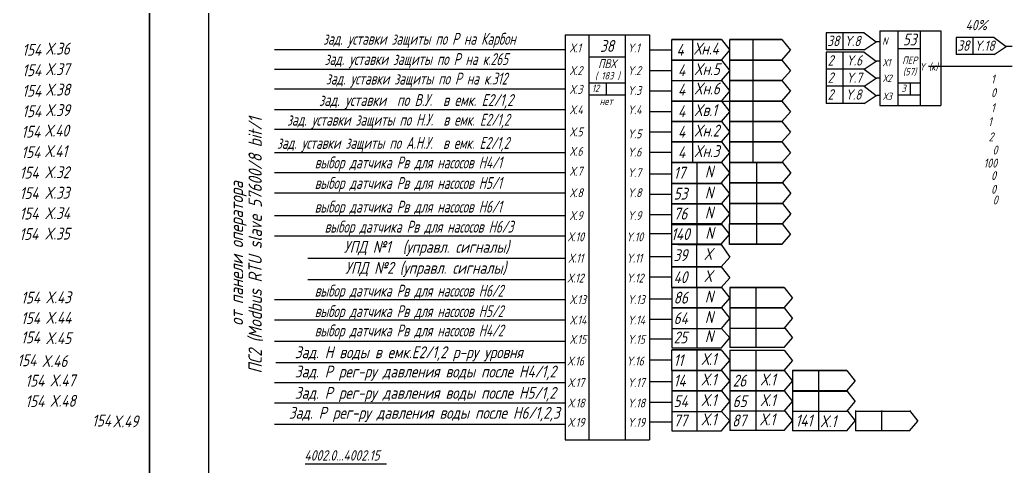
# Model space of a CAD drawing. Header units: millimetres. Extents: x -1319 to 705, y 574 to 3169.
# Drawn here: x -745.6 to -412.8, y 1267.5 to 1418 of the extents above; entities that cross this region are included whole.
import ezdxf

# ---------------------------------------------------------------- set-up
doc = ezdxf.new("R2010")
doc.units = ezdxf.units.MM
doc.layers.add('Текст', color=7, linetype='Continuous', lineweight=50)
doc.styles.add('GOST тип А', font='GOST_A.TTF', dxfattribs={"oblique": 15})

msp = doc.modelspace()

# ---------------------------------------------------------------- linework, layer by layer
at = {"color": 7}
for p, q in [((-701.8, 942.51), (-701.8, 1713.06)), ((-701.8, 1713.06), (-701.8, 936.16)), ((-681.8, 941.16), (-681.8, 1708.06)), ((-449.44, 1414.33), (-449.44, 1389.18)), ((-441.88, 1414.33), (-441.88, 1389.18)), ((-553.58, 1412.91), (-553.58, 1276.43)), ((-541.34, 1412.91), (-541.34, 1276.43)), ((-508.88, 1411.36), (-525.62, 1411.36)), ((-525.62, 1404.45), (-525.62, 1411.36)), ((-525.62, 1411.36), (-508.88, 1411.36)), ((-518.56, 1404.45), (-518.56, 1411.36)), ((-508.88, 1411.36), (-506.05, 1407.76)), ((-488.48, 1411.35), (-506.05, 1411.35)), ((-506.05, 1404.45), (-506.05, 1411.35)), ((-506.05, 1411.35), (-488.48, 1411.35)), ((-498.16, 1404.45), (-498.16, 1411.35)), ((-488.48, 1411.35), (-485.65, 1407.75)), ((-460.72, 1413.66), (-473.57, 1413.66)), ((-473.57, 1413.66), (-473.57, 1407.91)), ((-468, 1413.66), (-468, 1407.91)), ((-460.72, 1413.66), (-456.74, 1410.61)), ((-416.89, 1412.08), (-429.74, 1412.08)), ((-429.74, 1412.08), (-429.74, 1406.33)), ((-424.17, 1412.08), (-424.17, 1406.33)), ((-416.89, 1412.08), (-412.91, 1409.04)), ((-561.6, 1407.86), (-659.66, 1407.86)), ((-525.62, 1407.76), (-533.17, 1407.76)), ((-508.88, 1404.45), (-506.05, 1407.76)), ((-488.48, 1404.45), (-485.65, 1407.75)), ((-460.72, 1407.91), (-473.57, 1407.91)), ((-460.72, 1407.91), (-473.57, 1407.91)), ((-460.72, 1407.91), (-456.74, 1410.61)), ((-455.53, 1410.61), (-456.74, 1410.61)), ((-449.44, 1408.34), (-441.88, 1408.34)), ((-416.89, 1406.33), (-412.91, 1409.04)), ((-410.83, 1409.04), (-412.91, 1409.04)), ((-553.58, 1405.52), (-541.34, 1405.52)), ((-508.88, 1404.45), (-525.62, 1404.45)), ((-525.62, 1404.45), (-508.88, 1404.45)), ((-508.88, 1404.45), (-525.62, 1404.45)), ((-508.88, 1404.45), (-525.62, 1404.45)), ((-525.62, 1397.55), (-525.62, 1404.45)), ((-525.62, 1404.45), (-508.88, 1404.45)), ((-518.56, 1397.55), (-518.56, 1404.45)), ((-508.88, 1404.45), (-506.05, 1400.85)), ((-488.48, 1404.45), (-506.05, 1404.45)), ((-506.05, 1404.45), (-488.48, 1404.45)), ((-488.48, 1404.45), (-506.05, 1404.45)), ((-488.48, 1404.45), (-506.05, 1404.45)), ((-506.05, 1404.45), (-488.48, 1404.45)), ((-488.48, 1404.45), (-506.05, 1404.45)), ((-506.05, 1397.54), (-506.05, 1404.45)), ((-506.05, 1404.45), (-488.48, 1404.45)), ((-498.16, 1397.54), (-498.16, 1404.45)), ((-488.48, 1404.45), (-485.65, 1400.84)), ((-460.72, 1407.09), (-473.57, 1407.09)), ((-473.57, 1407.09), (-473.57, 1401.34)), ((-468, 1407.09), (-468, 1401.34)), ((-460.72, 1407.09), (-456.74, 1404.05)), ((-416.89, 1406.33), (-429.74, 1406.33)), ((-561.6, 1401.22), (-659.66, 1401.22)), ((-561.6, 1401.22), (-584.02, 1401.22)), ((-525.62, 1400.86), (-533.17, 1400.86)), ((-508.88, 1397.55), (-506.05, 1400.85)), ((-488.48, 1397.54), (-485.65, 1400.84)), ((-460.72, 1401.34), (-473.57, 1401.34)), ((-460.72, 1401.34), (-473.57, 1401.34)), ((-473.57, 1401.34), (-473.57, 1395.59)), ((-468, 1401.34), (-468, 1395.59)), ((-460.72, 1401.34), (-456.74, 1404.05)), ((-460.72, 1401.34), (-456.74, 1398.3)), ((-456.74, 1404.05), (-456.49, 1404.05)), ((-455.53, 1404.05), (-456.49, 1404.05)), ((-410.83, 1402.25), (-439.04, 1402.25)), ((-434.93, 1402.25), (-439.04, 1402.25)), ((-525.62, 1390.64), (-525.62, 1397.55)), ((-525.62, 1397.55), (-508.88, 1397.55)), ((-518.56, 1390.64), (-518.56, 1397.55)), ((-508.88, 1397.55), (-506.05, 1393.94)), ((-506.05, 1397.54), (-488.48, 1397.54)), ((-488.48, 1397.54), (-506.05, 1397.54)), ((-506.05, 1397.54), (-488.48, 1397.54)), ((-488.48, 1397.54), (-506.05, 1397.54)), ((-488.48, 1397.54), (-506.05, 1397.54)), ((-506.05, 1397.54), (-488.48, 1397.54)), ((-488.48, 1397.54), (-506.05, 1397.54)), ((-506.05, 1397.54), (-488.48, 1397.54)), ((-488.48, 1397.54), (-506.05, 1397.54)), ((-488.48, 1397.54), (-506.05, 1397.54)), ((-506.05, 1397.54), (-488.48, 1397.54)), ((-488.48, 1397.54), (-506.05, 1397.54)), ((-506.05, 1390.63), (-506.05, 1397.54)), ((-506.05, 1397.54), (-488.48, 1397.54)), ((-498.16, 1390.63), (-498.16, 1397.54)), ((-488.48, 1397.54), (-485.65, 1393.94)), ((-460.72, 1395.59), (-456.74, 1398.3)), ((-456.74, 1398.3), (-456.49, 1398.3)), ((-455.53, 1398.3), (-456.49, 1398.3)), ((-561.6, 1394.65), (-659.66, 1394.65)), ((-553.58, 1396.73), (-541.34, 1396.73)), ((-547.81, 1396.73), (-547.81, 1392.73)), ((-460.72, 1395.59), (-473.57, 1395.59)), ((-460.72, 1395.59), (-473.57, 1395.59)), ((-473.57, 1395.59), (-473.57, 1389.84)), ((-468, 1395.54), (-468, 1389.79)), ((-460.72, 1395.59), (-456.74, 1392.55)), ((-449.44, 1396.75), (-441.88, 1396.75)), ((-445.24, 1396.75), (-445.24, 1392.75)), ((-553.58, 1392.73), (-541.34, 1392.73)), ((-525.62, 1393.95), (-533.17, 1393.95)), ((-508.88, 1390.64), (-506.05, 1393.94)), ((-488.48, 1390.63), (-485.65, 1393.94)), ((-460.72, 1389.84), (-456.74, 1392.55)), ((-456.74, 1392.55), (-456.36, 1392.55)), ((-455.53, 1392.55), (-456.36, 1392.55)), ((-449.44, 1392.75), (-441.88, 1392.75)), ((-561.6, 1387.64), (-659.66, 1387.64)), ((-508.88, 1390.64), (-525.62, 1390.64)), ((-525.62, 1390.64), (-508.88, 1390.64)), ((-508.88, 1390.64), (-525.62, 1390.64)), ((-508.88, 1390.64), (-525.62, 1390.64)), ((-525.62, 1383.73), (-525.62, 1390.64)), ((-525.62, 1390.64), (-508.88, 1390.64)), ((-525.62, 1390.64), (-488.48, 1390.63)), ((-518.56, 1383.73), (-518.56, 1390.64)), ((-508.88, 1390.64), (-506.05, 1387.04)), ((-488.48, 1390.63), (-506.05, 1390.63)), ((-506.05, 1390.63), (-488.48, 1390.63)), ((-488.48, 1390.63), (-506.05, 1390.63)), ((-488.48, 1390.63), (-506.05, 1390.63)), ((-506.05, 1390.63), (-488.48, 1390.63)), ((-488.48, 1390.63), (-506.05, 1390.63)), ((-506.05, 1390.63), (-488.48, 1390.63)), ((-488.48, 1390.63), (-506.05, 1390.63)), ((-488.48, 1390.63), (-506.05, 1390.63)), ((-506.05, 1390.63), (-488.48, 1390.63)), ((-488.48, 1390.63), (-506.05, 1390.63)), ((-506.05, 1383.73), (-506.05, 1390.63)), ((-506.05, 1390.63), (-488.48, 1390.63)), ((-488.48, 1390.63), (-506.05, 1390.63)), ((-506.05, 1390.63), (-488.48, 1390.63)), ((-488.48, 1390.63), (-506.05, 1390.63)), ((-488.48, 1390.63), (-506.05, 1390.63)), ((-506.05, 1390.63), (-488.48, 1390.63)), ((-488.48, 1390.63), (-506.05, 1390.63)), ((-506.05, 1390.63), (-488.48, 1390.63)), ((-488.48, 1390.63), (-506.05, 1390.63)), ((-488.48, 1390.63), (-506.05, 1390.63)), ((-506.05, 1390.63), (-488.48, 1390.63)), ((-488.48, 1390.63), (-506.05, 1390.63)), ((-506.05, 1390.63), (-488.48, 1390.63)), ((-488.48, 1390.63), (-506.05, 1390.63)), ((-488.48, 1390.63), (-506.05, 1390.63)), ((-506.05, 1390.63), (-488.48, 1390.63)), ((-488.48, 1390.63), (-506.05, 1390.63)), ((-506.05, 1390.63), (-488.48, 1390.63)), ((-498.16, 1383.73), (-498.16, 1390.63)), ((-488.48, 1390.63), (-485.65, 1387.03)), ((-460.72, 1389.84), (-473.57, 1389.84)), ((-525.62, 1387.04), (-533.17, 1387.04)), ((-508.88, 1383.73), (-506.05, 1387.04)), ((-488.48, 1383.73), (-485.65, 1387.03)), ((-561.6, 1381), (-659.66, 1381)), ((-508.88, 1383.73), (-525.62, 1383.73)), ((-525.62, 1383.73), (-508.88, 1383.73)), ((-508.88, 1383.73), (-525.62, 1383.73)), ((-508.88, 1383.73), (-525.62, 1383.73)), ((-525.62, 1376.83), (-525.62, 1383.73)), ((-525.62, 1383.73), (-508.88, 1383.73)), ((-518.56, 1376.83), (-518.56, 1383.73)), ((-508.88, 1383.73), (-506.05, 1380.13)), ((-488.48, 1383.73), (-506.05, 1383.73)), ((-506.05, 1383.73), (-488.48, 1383.73)), ((-488.48, 1383.73), (-506.05, 1383.73)), ((-488.48, 1383.73), (-506.05, 1383.73)), ((-506.05, 1383.73), (-488.48, 1383.73)), ((-488.48, 1383.73), (-506.05, 1383.73)), ((-506.05, 1383.73), (-488.48, 1383.73)), ((-488.48, 1383.73), (-506.05, 1383.73)), ((-488.48, 1383.73), (-506.05, 1383.73)), ((-506.05, 1383.73), (-488.48, 1383.73)), ((-488.48, 1383.73), (-506.05, 1383.73)), ((-506.05, 1383.73), (-488.48, 1383.73)), ((-488.48, 1383.73), (-506.05, 1383.73)), ((-488.48, 1383.73), (-506.05, 1383.73)), ((-506.05, 1383.73), (-488.48, 1383.73)), ((-488.48, 1383.73), (-506.05, 1383.73)), ((-506.05, 1376.82), (-506.05, 1383.73)), ((-506.05, 1383.73), (-488.48, 1383.73)), ((-498.16, 1376.82), (-498.16, 1383.73)), ((-488.48, 1383.73), (-485.65, 1380.12)), ((-525.62, 1380.14), (-533.17, 1380.14)), ((-508.88, 1376.83), (-506.05, 1380.13)), ((-488.48, 1376.82), (-485.65, 1380.12)), ((-508.88, 1376.83), (-525.62, 1376.83)), ((-525.62, 1376.83), (-508.88, 1376.83)), ((-508.88, 1376.83), (-525.62, 1376.83)), ((-508.88, 1376.83), (-525.62, 1376.83)), ((-525.62, 1376.83), (-508.88, 1376.83)), ((-508.88, 1376.83), (-525.62, 1376.83)), ((-508.88, 1376.83), (-525.62, 1376.83)), ((-525.62, 1369.92), (-525.62, 1376.83)), ((-525.62, 1376.83), (-508.88, 1376.83)), ((-518.56, 1369.92), (-518.56, 1376.83)), ((-508.88, 1376.83), (-506.05, 1373.22)), ((-488.48, 1376.82), (-506.05, 1376.82)), ((-506.05, 1376.82), (-488.48, 1376.82)), ((-488.48, 1376.82), (-506.05, 1376.82)), ((-488.48, 1376.82), (-506.05, 1376.82)), ((-506.05, 1376.82), (-488.48, 1376.82)), ((-488.48, 1376.82), (-506.05, 1376.82)), ((-506.05, 1376.82), (-488.48, 1376.82)), ((-488.48, 1376.82), (-506.05, 1376.82)), ((-488.48, 1376.82), (-506.05, 1376.82)), ((-506.05, 1376.82), (-488.48, 1376.82)), ((-488.48, 1376.82), (-506.05, 1376.82)), ((-506.05, 1376.82), (-488.48, 1376.82)), ((-488.48, 1376.82), (-506.05, 1376.82)), ((-488.48, 1376.82), (-506.05, 1376.82)), ((-506.05, 1376.82), (-488.48, 1376.82)), ((-488.48, 1376.82), (-506.05, 1376.82)), ((-506.05, 1376.82), (-488.48, 1376.82)), ((-488.48, 1376.82), (-506.05, 1376.82)), ((-488.48, 1376.82), (-506.05, 1376.82)), ((-506.05, 1376.82), (-488.48, 1376.82)), ((-488.48, 1376.82), (-506.05, 1376.82)), ((-506.05, 1369.91), (-506.05, 1376.82)), ((-506.05, 1376.82), (-488.48, 1376.82)), ((-498.16, 1369.91), (-498.16, 1376.82)), ((-488.48, 1376.82), (-485.65, 1373.22)), ((-561.6, 1373.18), (-659.66, 1373.18)), ((-525.67, 1373.23), (-533.17, 1373.23)), ((-508.88, 1369.92), (-506.05, 1373.22)), ((-488.48, 1369.91), (-485.65, 1373.22)), ((-525.63, 1369.9), (-508.91, 1369.92)), ((-525.63, 1362.99), (-525.63, 1369.9)), ((-508.88, 1369.92), (-525.62, 1369.92)), ((-525.62, 1369.92), (-508.88, 1369.92)), ((-508.88, 1369.92), (-525.62, 1369.92)), ((-508.88, 1369.92), (-525.62, 1369.92)), ((-525.62, 1369.92), (-508.88, 1369.92)), ((-508.88, 1369.92), (-525.62, 1369.92)), ((-508.88, 1369.92), (-525.62, 1369.92)), ((-525.62, 1369.92), (-508.88, 1369.92)), ((-508.88, 1369.92), (-525.62, 1369.92)), ((-508.88, 1369.92), (-525.62, 1369.92)), ((-525.62, 1369.92), (-508.88, 1369.92)), ((-525.62, 1369.92), (-508.9, 1369.92)), ((-508.9, 1369.9), (-525.62, 1369.9)), ((-525.62, 1369.9), (-508.9, 1369.9)), ((-508.9, 1369.9), (-525.62, 1369.9)), ((-525.62, 1369.9), (-508.9, 1369.9)), ((-517.22, 1369.91), (-517.22, 1342.32)), ((-508.91, 1369.92), (-506.08, 1366.32)), ((-506.05, 1369.91), (-488.31, 1369.94)), ((-488.48, 1369.91), (-506.05, 1369.91)), ((-506.05, 1369.91), (-488.48, 1369.91)), ((-488.48, 1369.91), (-506.05, 1369.91)), ((-488.48, 1369.91), (-506.05, 1369.91)), ((-506.05, 1369.91), (-488.48, 1369.91)), ((-488.48, 1369.91), (-506.05, 1369.91)), ((-506.05, 1369.91), (-488.48, 1369.91)), ((-488.48, 1369.91), (-506.05, 1369.91)), ((-488.48, 1369.91), (-506.05, 1369.91)), ((-506.05, 1369.91), (-488.48, 1369.91)), ((-488.48, 1369.91), (-506.05, 1369.91)), ((-506.05, 1369.91), (-488.48, 1369.91)), ((-488.48, 1369.91), (-506.05, 1369.91)), ((-488.48, 1369.91), (-506.05, 1369.91)), ((-506.05, 1369.91), (-488.48, 1369.91)), ((-488.48, 1369.91), (-506.05, 1369.91)), ((-506.05, 1369.91), (-488.48, 1369.91)), ((-488.48, 1369.91), (-506.05, 1369.91)), ((-488.48, 1369.91), (-506.05, 1369.91)), ((-506.05, 1369.91), (-488.48, 1369.91)), ((-488.48, 1369.91), (-506.05, 1369.91)), ((-506.05, 1369.91), (-488.48, 1369.91)), ((-488.48, 1369.91), (-506.05, 1369.91)), ((-488.48, 1369.91), (-506.05, 1369.91)), ((-506.05, 1369.91), (-488.48, 1369.91)), ((-488.48, 1369.91), (-506.05, 1369.91)), ((-506.05, 1369.91), (-488.48, 1369.91)), ((-506.05, 1363.01), (-506.05, 1369.91)), ((-497.06, 1369.93), (-497.06, 1349.22)), ((-488.31, 1369.94), (-485.48, 1366.33)), ((-561.6, 1366.37), (-659.66, 1366.37)), ((-525.67, 1365.98), (-533.17, 1365.98)), ((-508.91, 1363.01), (-506.08, 1366.32)), ((-488.31, 1363.03), (-485.48, 1366.33)), ((-508.91, 1362.85), (-525.63, 1362.85)), ((-525.63, 1362.85), (-508.91, 1362.85)), ((-508.91, 1362.85), (-525.63, 1362.85)), ((-525.63, 1362.85), (-508.91, 1362.85)), ((-525.63, 1362.85), (-508.91, 1362.85)), ((-508.91, 1362.83), (-525.63, 1362.83)), ((-525.63, 1362.83), (-508.91, 1362.83)), ((-508.91, 1362.83), (-525.63, 1362.83)), ((-525.63, 1362.83), (-508.91, 1362.83)), ((-525.63, 1355.92), (-525.63, 1362.83)), ((-508.91, 1362.85), (-506.08, 1359.25)), ((-488.31, 1363.03), (-506.05, 1363.03)), ((-506.05, 1363.03), (-488.31, 1363.03)), ((-488.31, 1363.03), (-506.05, 1363.03)), ((-506.05, 1356.1), (-506.05, 1363.01)), ((-497.06, 1363.04), (-497.06, 1342.33)), ((-488.31, 1363.03), (-485.48, 1359.43)), ((-561.6, 1359.56), (-659.66, 1359.56)), ((-525.67, 1359.09), (-533.17, 1359.09)), ((-508.91, 1355.94), (-506.08, 1359.25)), ((-488.31, 1356.12), (-485.48, 1359.43)), ((-508.96, 1355.94), (-525.68, 1355.94)), ((-525.68, 1355.94), (-508.96, 1355.94)), ((-508.96, 1355.94), (-525.68, 1355.94)), ((-525.68, 1355.94), (-508.96, 1355.94)), ((-508.96, 1355.94), (-525.68, 1355.94)), ((-525.68, 1355.94), (-508.96, 1355.94)), ((-508.96, 1355.94), (-525.68, 1355.94)), ((-525.68, 1355.94), (-508.96, 1355.94)), ((-525.68, 1355.94), (-508.96, 1355.94)), ((-508.96, 1355.92), (-525.68, 1355.92)), ((-525.68, 1355.92), (-508.96, 1355.92)), ((-508.96, 1355.92), (-525.68, 1355.92)), ((-525.68, 1355.92), (-508.96, 1355.92)), ((-525.63, 1349.18), (-525.63, 1356.08)), ((-508.91, 1355.94), (-525.63, 1355.94)), ((-525.63, 1355.94), (-508.91, 1355.94)), ((-508.91, 1355.94), (-525.63, 1355.94)), ((-525.63, 1355.94), (-508.91, 1355.94)), ((-508.91, 1355.94), (-525.63, 1355.94)), ((-525.63, 1355.94), (-508.91, 1355.94)), ((-508.91, 1355.94), (-525.63, 1355.94)), ((-525.63, 1355.94), (-508.91, 1355.94)), ((-508.91, 1355.92), (-525.63, 1355.92)), ((-525.63, 1355.92), (-508.91, 1355.92)), ((-508.91, 1356.11), (-506.08, 1352.5)), ((-488.36, 1356.12), (-506.1, 1356.12)), ((-506.1, 1356.12), (-488.36, 1356.12)), ((-488.36, 1356.12), (-506.1, 1356.12)), ((-506.1, 1356.12), (-488.36, 1356.12)), ((-488.36, 1356.12), (-506.1, 1356.12)), ((-506.1, 1356.12), (-488.36, 1356.12)), ((-488.36, 1356.12), (-506.1, 1356.12)), ((-506.1, 1356.12), (-488.36, 1356.12)), ((-506.1, 1356.12), (-488.36, 1356.12)), ((-488.36, 1356.1), (-506.1, 1356.1)), ((-506.1, 1356.1), (-488.36, 1356.1)), ((-488.36, 1356.1), (-506.1, 1356.1)), ((-506.1, 1356.1), (-488.36, 1356.1)), ((-506.1, 1349.19), (-506.1, 1356.1)), ((-488.31, 1356.12), (-506.05, 1356.12)), ((-506.05, 1356.12), (-488.31, 1356.12)), ((-488.31, 1356.12), (-506.05, 1356.12)), ((-506.05, 1356.12), (-488.31, 1356.12)), ((-488.31, 1356.12), (-506.05, 1356.12)), ((-506.05, 1356.12), (-488.31, 1356.12)), ((-488.31, 1356.12), (-506.05, 1356.12)), ((-506.05, 1356.12), (-488.31, 1356.12)), ((-488.31, 1356.1), (-506.05, 1356.1)), ((-506.05, 1356.1), (-488.31, 1356.1)), ((-488.36, 1356.12), (-485.52, 1352.52)), ((-561.6, 1351.97), (-659.66, 1351.97)), ((-525.67, 1352.21), (-533.17, 1352.21)), ((-508.91, 1349.2), (-506.08, 1352.5)), ((-488.36, 1349.22), (-485.52, 1352.52)), ((-509.01, 1349.06), (-525.72, 1349.06)), ((-525.72, 1349.06), (-509.01, 1349.06)), ((-509.01, 1349.06), (-525.72, 1349.06)), ((-525.72, 1349.06), (-509.01, 1349.06)), ((-509.01, 1349.06), (-525.72, 1349.06)), ((-525.72, 1349.06), (-509.01, 1349.06)), ((-509.01, 1349.06), (-525.72, 1349.06)), ((-525.72, 1349.06), (-509.01, 1349.06)), ((-525.72, 1349.06), (-509.01, 1349.06)), ((-509.01, 1349.04), (-525.72, 1349.04)), ((-525.72, 1349.04), (-509.01, 1349.04)), ((-509.01, 1349.04), (-525.72, 1349.04)), ((-525.72, 1349.04), (-509.01, 1349.04)), ((-525.68, 1342.29), (-525.68, 1349.2)), ((-508.96, 1349.06), (-525.68, 1349.06)), ((-525.68, 1349.06), (-508.96, 1349.06)), ((-508.96, 1349.06), (-525.68, 1349.06)), ((-525.68, 1349.06), (-508.96, 1349.06)), ((-508.96, 1349.06), (-525.68, 1349.06)), ((-525.68, 1349.06), (-508.96, 1349.06)), ((-508.96, 1349.06), (-525.68, 1349.06)), ((-525.68, 1349.06), (-508.96, 1349.06)), ((-508.96, 1349.04), (-525.68, 1349.04)), ((-525.68, 1349.04), (-508.96, 1349.04)), ((-508.91, 1349.2), (-525.63, 1349.2)), ((-525.63, 1349.2), (-508.91, 1349.2)), ((-508.91, 1349.2), (-525.63, 1349.2)), ((-525.63, 1349.2), (-508.91, 1349.2)), ((-508.96, 1349.22), (-506.13, 1345.62)), ((-488.4, 1349.24), (-506.15, 1349.24)), ((-506.15, 1349.24), (-488.4, 1349.24)), ((-488.4, 1349.24), (-506.15, 1349.24)), ((-506.15, 1349.24), (-488.4, 1349.24)), ((-488.4, 1349.24), (-506.15, 1349.24)), ((-506.15, 1349.24), (-488.4, 1349.24)), ((-488.4, 1349.24), (-506.15, 1349.24)), ((-506.15, 1349.24), (-488.4, 1349.24)), ((-506.15, 1349.24), (-488.4, 1349.24)), ((-488.4, 1349.22), (-506.15, 1349.22)), ((-506.15, 1349.22), (-488.4, 1349.22)), ((-488.4, 1349.22), (-506.15, 1349.22)), ((-506.15, 1349.22), (-488.4, 1349.22)), ((-506.15, 1342.31), (-506.15, 1349.22)), ((-488.36, 1349.24), (-506.1, 1349.24)), ((-506.1, 1349.24), (-488.36, 1349.24)), ((-488.36, 1349.24), (-506.1, 1349.24)), ((-506.1, 1349.24), (-488.36, 1349.24)), ((-488.36, 1349.24), (-506.1, 1349.24)), ((-506.1, 1349.24), (-488.36, 1349.24)), ((-488.36, 1349.24), (-506.1, 1349.24)), ((-506.1, 1349.24), (-488.36, 1349.24)), ((-488.36, 1349.22), (-506.1, 1349.22)), ((-506.1, 1349.22), (-488.36, 1349.22)), ((-488.36, 1349.22), (-506.1, 1349.22)), ((-506.1, 1349.22), (-488.36, 1349.22)), ((-488.36, 1349.22), (-506.1, 1349.22)), ((-506.1, 1349.22), (-488.36, 1349.22)), ((-488.4, 1349.24), (-485.57, 1345.64)), ((-561.6, 1345.07), (-659.66, 1345.07)), ((-525.67, 1345.89), (-533.17, 1345.89)), ((-508.96, 1342.32), (-506.13, 1345.62)), ((-488.4, 1342.33), (-485.57, 1345.64)), ((-508.96, 1342.32), (-525.68, 1342.32)), ((-525.68, 1342.32), (-508.96, 1342.32)), ((-508.96, 1342.32), (-525.68, 1342.32)), ((-525.68, 1342.32), (-508.96, 1342.32)), ((-508.95, 1342.26), (-525.66, 1342.26)), ((-525.66, 1334.68), (-525.66, 1342.26)), ((-508.95, 1342.26), (-523.57, 1342.26)), ((-523.57, 1342.26), (-508.95, 1342.26)), ((-508.95, 1342.26), (-523.57, 1342.26)), ((-523.57, 1342.26), (-508.95, 1342.26)), ((-508.95, 1342.26), (-523.57, 1342.26)), ((-523.57, 1342.26), (-508.95, 1342.26)), ((-508.95, 1342.26), (-523.57, 1342.26)), ((-508.95, 1342.26), (-523.57, 1342.26)), ((-523.57, 1342.26), (-508.95, 1342.26)), ((-508.95, 1342.26), (-523.57, 1342.26)), ((-508.95, 1342.26), (-523.57, 1342.26)), ((-523.57, 1342.26), (-508.95, 1342.26)), ((-508.95, 1342.26), (-523.57, 1342.26)), ((-508.95, 1342.26), (-523.57, 1342.26)), ((-523.57, 1342.26), (-508.95, 1342.26)), ((-517.22, 1327.77), (-517.22, 1342.26)), ((-508.95, 1342.26), (-506.11, 1337.98)), ((-488.4, 1342.33), (-506.15, 1342.33)), ((-506.15, 1342.33), (-488.4, 1342.33)), ((-488.4, 1342.33), (-506.15, 1342.33)), ((-506.15, 1342.33), (-488.4, 1342.33)), ((-561.6, 1337.52), (-648.41, 1337.52)), ((-525.71, 1338.14), (-533.17, 1338.14)), ((-508.95, 1334.68), (-506.11, 1337.98)), ((-508.95, 1334.68), (-525.66, 1334.68)), ((-525.66, 1334.68), (-508.95, 1334.68)), ((-508.95, 1334.68), (-525.66, 1334.68)), ((-525.66, 1334.68), (-508.95, 1334.68)), ((-508.95, 1334.68), (-525.66, 1334.68)), ((-525.66, 1334.68), (-508.95, 1334.68)), ((-508.95, 1334.68), (-525.66, 1334.68)), ((-525.66, 1334.68), (-508.95, 1334.68)), ((-508.95, 1334.68), (-525.66, 1334.68)), ((-525.66, 1334.68), (-508.95, 1334.68)), ((-508.95, 1334.68), (-525.66, 1334.68)), ((-508.95, 1334.68), (-525.66, 1334.68)), ((-525.66, 1334.68), (-508.95, 1334.68)), ((-508.95, 1334.68), (-525.66, 1334.68)), ((-508.95, 1334.68), (-525.66, 1334.68)), ((-525.66, 1334.68), (-508.95, 1334.68)), ((-508.95, 1334.68), (-525.66, 1334.68)), ((-508.95, 1334.68), (-525.66, 1334.68)), ((-525.66, 1334.68), (-508.95, 1334.68)), ((-508.95, 1334.68), (-525.66, 1334.68)), ((-508.95, 1334.68), (-525.66, 1334.68)), ((-525.66, 1327.77), (-525.66, 1334.68)), ((-525.66, 1334.68), (-508.95, 1334.68)), ((-508.95, 1334.68), (-506.11, 1331.07)), ((-525.71, 1331.24), (-533.17, 1331.24)), ((-508.95, 1327.77), (-506.11, 1331.07)), ((-561.69, 1330.34), (-648.41, 1330.34)), ((-525.67, 1327.77), (-508.95, 1327.79)), ((-525.66, 1327.79), (-508.95, 1327.79)), ((-508.95, 1327.77), (-525.66, 1327.77)), ((-525.66, 1327.77), (-508.95, 1327.77)), ((-508.95, 1327.77), (-525.66, 1327.77)), ((-508.91, 1327.77), (-506.08, 1324.17)), ((-487.79, 1327.79), (-506.1, 1327.79)), ((-506.1, 1327.79), (-487.79, 1327.79)), ((-487.79, 1327.79), (-506.1, 1327.79)), ((-506.1, 1327.79), (-487.79, 1327.79)), ((-487.79, 1327.79), (-506.1, 1327.79)), ((-506.1, 1327.79), (-487.79, 1327.79)), ((-487.79, 1327.79), (-506.1, 1327.79)), ((-506.1, 1327.79), (-487.79, 1327.79)), ((-506.1, 1327.79), (-487.79, 1327.79)), ((-487.79, 1327.77), (-506.1, 1327.77)), ((-506.1, 1327.77), (-487.79, 1327.77)), ((-487.79, 1327.77), (-506.1, 1327.77)), ((-506.1, 1327.77), (-487.79, 1327.77)), ((-487.74, 1327.79), (-506.05, 1327.79)), ((-506.05, 1327.79), (-487.74, 1327.79)), ((-487.74, 1327.79), (-506.05, 1327.79)), ((-506.05, 1327.79), (-487.74, 1327.79)), ((-487.74, 1327.79), (-506.05, 1327.79)), ((-506.05, 1327.79), (-487.74, 1327.79)), ((-487.74, 1327.79), (-506.05, 1327.79)), ((-506.05, 1327.79), (-487.74, 1327.79)), ((-487.74, 1327.77), (-506.05, 1327.77)), ((-506.05, 1327.77), (-487.74, 1327.77)), ((-487.79, 1327.79), (-484.95, 1324.19)), ((-561.6, 1323.64), (-659.66, 1323.64)), ((-525.63, 1323.88), (-533.17, 1323.88)), ((-525.67, 1320.87), (-508.95, 1320.89)), ((-525.66, 1320.89), (-508.95, 1320.89)), ((-508.91, 1320.87), (-506.08, 1324.17)), ((-487.79, 1320.89), (-506.1, 1320.89)), ((-506.1, 1320.89), (-487.79, 1320.89)), ((-487.79, 1320.89), (-506.1, 1320.89)), ((-506.1, 1320.89), (-487.79, 1320.89)), ((-487.79, 1320.89), (-506.1, 1320.89)), ((-506.1, 1320.89), (-487.79, 1320.89)), ((-487.79, 1320.89), (-506.1, 1320.89)), ((-506.1, 1320.89), (-487.79, 1320.89)), ((-506.1, 1320.89), (-487.79, 1320.89)), ((-487.74, 1320.89), (-506.05, 1320.89)), ((-506.05, 1320.89), (-487.74, 1320.89)), ((-487.74, 1320.89), (-506.05, 1320.89)), ((-506.05, 1320.89), (-487.74, 1320.89)), ((-487.74, 1320.89), (-506.05, 1320.89)), ((-506.05, 1320.89), (-487.74, 1320.89)), ((-487.74, 1320.89), (-506.05, 1320.89)), ((-506.05, 1320.89), (-487.74, 1320.89)), ((-487.79, 1320.89), (-484.95, 1324.19)), ((-487.79, 1320.89), (-484.95, 1317.29)), ((-508.95, 1320.87), (-525.66, 1320.87)), ((-525.66, 1320.87), (-508.95, 1320.87)), ((-508.95, 1320.87), (-525.66, 1320.87)), ((-525.63, 1320.87), (-508.91, 1320.87)), ((-508.91, 1320.87), (-506.08, 1317.27)), ((-487.79, 1320.87), (-506.1, 1320.87)), ((-506.1, 1320.87), (-487.79, 1320.87)), ((-487.79, 1320.87), (-506.1, 1320.87)), ((-506.1, 1320.87), (-487.79, 1320.87)), ((-487.74, 1320.87), (-506.05, 1320.87)), ((-506.05, 1320.87), (-487.74, 1320.87)), ((-561.6, 1316.74), (-659.66, 1316.74)), ((-525.63, 1316.98), (-533.17, 1316.98)), ((-508.91, 1313.97), (-506.08, 1317.27)), ((-487.79, 1313.98), (-484.95, 1317.29)), ((-487.79, 1314.38), (-484.95, 1310.78)), ((-525.63, 1313.97), (-508.91, 1313.97)), ((-561.6, 1309.55), (-659.66, 1309.55)), ((-525.63, 1310.33), (-533.17, 1310.33)), ((-508.91, 1307.46), (-506.08, 1310.76)), ((-487.79, 1307.48), (-484.95, 1310.78)), ((-508.95, 1306.7), (-525.66, 1306.7)), ((-525.66, 1306.7), (-508.95, 1306.7)), ((-508.95, 1306.7), (-525.66, 1306.7)), ((-525.66, 1306.7), (-508.95, 1306.7)), ((-508.95, 1306.7), (-525.66, 1306.7)), ((-525.66, 1306.7), (-508.95, 1306.7)), ((-508.95, 1306.7), (-525.66, 1306.7)), ((-525.66, 1306.7), (-508.95, 1306.7)), ((-508.95, 1306.7), (-525.66, 1306.7)), ((-525.66, 1306.7), (-508.95, 1306.7)), ((-508.95, 1306.7), (-525.66, 1306.7)), ((-508.95, 1306.7), (-525.66, 1306.7)), ((-525.66, 1306.7), (-508.95, 1306.7)), ((-508.95, 1306.7), (-525.66, 1306.7)), ((-508.95, 1306.7), (-525.66, 1306.7)), ((-525.66, 1306.7), (-508.95, 1306.7)), ((-508.95, 1306.7), (-525.66, 1306.7)), ((-508.95, 1306.7), (-525.66, 1306.7)), ((-525.66, 1306.7), (-508.95, 1306.7)), ((-508.95, 1306.7), (-525.66, 1306.7)), ((-508.95, 1306.7), (-525.66, 1306.7)), ((-525.66, 1299.79), (-525.66, 1306.7)), ((-525.66, 1306.7), (-508.95, 1306.7)), ((-525.63, 1307.46), (-508.91, 1307.46)), ((-508.95, 1306.7), (-506.11, 1303.1)), ((-487.79, 1306.67), (-484.95, 1303.07)), ((-561.69, 1302.36), (-659.21, 1302.36)), ((-525.71, 1303.26), (-533.17, 1303.26)), ((-508.95, 1299.79), (-506.11, 1303.1)), ((-487.79, 1299.76), (-484.95, 1303.07)), ((-525.67, 1299.79), (-508.95, 1299.82)), ((-525.66, 1299.82), (-508.95, 1299.82)), ((-508.95, 1299.79), (-525.66, 1299.79)), ((-525.66, 1299.79), (-508.95, 1299.79)), ((-508.95, 1299.79), (-525.66, 1299.79)), ((-508.91, 1299.8), (-506.08, 1296.2)), ((-487.79, 1299.81), (-506.1, 1299.81)), ((-506.1, 1299.81), (-487.79, 1299.81)), ((-487.79, 1299.81), (-506.1, 1299.81)), ((-506.1, 1299.81), (-487.79, 1299.81)), ((-487.79, 1299.81), (-506.1, 1299.81)), ((-506.1, 1299.81), (-487.79, 1299.81)), ((-487.79, 1299.81), (-506.1, 1299.81)), ((-506.1, 1299.81), (-487.79, 1299.81)), ((-506.1, 1299.81), (-487.79, 1299.81)), ((-487.79, 1299.79), (-506.1, 1299.79)), ((-506.1, 1299.79), (-487.79, 1299.79)), ((-487.79, 1299.79), (-506.1, 1299.79)), ((-506.1, 1299.79), (-487.79, 1299.79)), ((-487.74, 1299.81), (-506.05, 1299.81)), ((-506.05, 1299.81), (-487.74, 1299.81)), ((-487.74, 1299.81), (-506.05, 1299.81)), ((-506.05, 1299.81), (-487.74, 1299.81)), ((-487.74, 1299.81), (-506.05, 1299.81)), ((-506.05, 1299.81), (-487.74, 1299.81)), ((-487.74, 1299.81), (-506.05, 1299.81)), ((-506.05, 1299.81), (-487.74, 1299.81)), ((-487.74, 1299.79), (-506.05, 1299.79)), ((-506.05, 1299.79), (-487.74, 1299.79)), ((-487.79, 1299.81), (-484.95, 1296.21)), ((-466.63, 1299.78), (-484.94, 1299.78)), ((-484.94, 1299.78), (-466.63, 1299.78)), ((-466.63, 1299.78), (-484.94, 1299.78)), ((-484.94, 1299.78), (-466.63, 1299.78)), ((-466.63, 1299.78), (-484.94, 1299.78)), ((-484.94, 1299.78), (-466.63, 1299.78)), ((-466.63, 1299.78), (-484.94, 1299.78)), ((-484.94, 1299.78), (-466.63, 1299.78)), ((-484.94, 1299.78), (-466.63, 1299.78)), ((-466.63, 1299.76), (-484.94, 1299.76)), ((-484.94, 1299.76), (-466.63, 1299.76)), ((-466.63, 1299.76), (-484.94, 1299.76)), ((-484.94, 1299.76), (-466.63, 1299.76)), ((-466.58, 1299.78), (-484.89, 1299.78)), ((-484.89, 1299.78), (-466.58, 1299.78)), ((-466.58, 1299.78), (-484.89, 1299.78)), ((-484.89, 1299.78), (-466.58, 1299.78)), ((-466.58, 1299.78), (-484.89, 1299.78)), ((-484.89, 1299.78), (-466.58, 1299.78)), ((-466.58, 1299.78), (-484.89, 1299.78)), ((-484.89, 1299.78), (-466.58, 1299.78)), ((-466.58, 1299.76), (-484.89, 1299.76)), ((-484.89, 1299.76), (-466.58, 1299.76)), ((-466.63, 1299.78), (-463.8, 1296.18)), ((-561.6, 1295.67), (-659.66, 1295.67)), ((-525.63, 1295.9), (-533.17, 1295.9)), ((-508.91, 1292.89), (-506.08, 1296.2)), ((-487.79, 1292.91), (-484.95, 1296.21)), ((-466.63, 1292.88), (-463.8, 1296.18)), ((-525.67, 1292.89), (-508.95, 1292.91)), ((-525.66, 1292.91), (-508.95, 1292.91)), ((-508.95, 1292.89), (-525.66, 1292.89)), ((-525.66, 1292.89), (-508.95, 1292.89)), ((-508.95, 1292.89), (-525.66, 1292.89)), ((-525.63, 1292.89), (-508.91, 1292.89)), ((-508.91, 1292.9), (-506.08, 1289.29)), ((-487.79, 1292.91), (-506.1, 1292.91)), ((-506.1, 1292.91), (-487.79, 1292.91)), ((-487.79, 1292.91), (-506.1, 1292.91)), ((-506.1, 1292.91), (-487.79, 1292.91)), ((-487.79, 1292.91), (-506.1, 1292.91)), ((-506.1, 1292.91), (-487.79, 1292.91)), ((-487.79, 1292.91), (-506.1, 1292.91)), ((-506.1, 1292.91), (-487.79, 1292.91)), ((-506.1, 1292.91), (-487.79, 1292.91)), ((-487.79, 1292.89), (-506.1, 1292.89)), ((-506.1, 1292.89), (-487.79, 1292.89)), ((-487.79, 1292.89), (-506.1, 1292.89)), ((-506.1, 1292.89), (-487.79, 1292.89)), ((-487.74, 1292.91), (-506.05, 1292.91)), ((-506.05, 1292.91), (-487.74, 1292.91)), ((-487.74, 1292.91), (-506.05, 1292.91)), ((-506.05, 1292.91), (-487.74, 1292.91)), ((-487.74, 1292.91), (-506.05, 1292.91)), ((-506.05, 1292.91), (-487.74, 1292.91)), ((-487.74, 1292.91), (-506.05, 1292.91)), ((-506.05, 1292.91), (-487.74, 1292.91)), ((-487.74, 1292.89), (-506.05, 1292.89)), ((-506.05, 1292.89), (-487.74, 1292.89)), ((-487.79, 1292.91), (-484.95, 1289.31)), ((-466.63, 1292.88), (-484.94, 1292.88)), ((-484.94, 1292.88), (-466.63, 1292.88)), ((-466.63, 1292.88), (-484.94, 1292.88)), ((-484.94, 1292.88), (-466.63, 1292.88)), ((-466.63, 1292.88), (-484.94, 1292.88)), ((-484.94, 1292.88), (-466.63, 1292.88)), ((-466.63, 1292.88), (-484.94, 1292.88)), ((-484.94, 1292.88), (-466.63, 1292.88)), ((-484.94, 1292.88), (-466.63, 1292.88)), ((-466.63, 1292.86), (-484.94, 1292.86)), ((-484.94, 1292.86), (-466.63, 1292.86)), ((-466.63, 1292.86), (-484.94, 1292.86)), ((-484.94, 1292.86), (-466.63, 1292.86)), ((-466.58, 1292.88), (-484.89, 1292.88)), ((-484.89, 1292.88), (-466.58, 1292.88)), ((-466.58, 1292.88), (-484.89, 1292.88)), ((-484.89, 1292.88), (-466.58, 1292.88)), ((-466.58, 1292.88), (-484.89, 1292.88)), ((-484.89, 1292.88), (-466.58, 1292.88)), ((-466.58, 1292.88), (-484.89, 1292.88)), ((-484.89, 1292.88), (-466.58, 1292.88)), ((-466.58, 1292.86), (-484.89, 1292.86)), ((-484.89, 1292.86), (-466.58, 1292.86)), ((-466.63, 1292.88), (-463.8, 1289.28)), ((-561.6, 1288.76), (-659.66, 1288.76)), ((-525.63, 1289), (-533.17, 1289)), ((-508.91, 1285.99), (-506.08, 1289.29)), ((-487.79, 1286.01), (-484.95, 1289.31)), ((-466.63, 1285.97), (-463.8, 1289.28)), ((-525.63, 1285.99), (-508.91, 1285.99)), ((-487.79, 1286.41), (-484.95, 1282.8)), ((-466.63, 1286.37), (-463.8, 1282.77)), ((-445.47, 1286.34), (-442.64, 1282.74)), ((-561.6, 1281.57), (-659.66, 1281.57)), ((-525.63, 1282.36), (-533.17, 1282.36)), ((-508.91, 1279.48), (-506.08, 1282.79)), ((-487.79, 1279.5), (-484.95, 1282.8)), ((-466.63, 1279.47), (-463.8, 1282.77)), ((-445.47, 1279.44), (-442.64, 1282.74)), ((-525.63, 1279.48), (-508.91, 1279.48)), ((-649.32, 1268.26), (-621.87, 1268.26))]:
    msp.add_line(p, q, dxfattribs=at)
at = {"color": 7, "lineweight": 30}
for p, q in [((-455.53, 1414.33), (-434.93, 1414.33)), ((-455.53, 1414.33), (-455.53, 1389.18)), ((-434.93, 1414.33), (-434.93, 1389.18)), ((-561.6, 1412.91), (-533.17, 1412.91)), ((-561.6, 1412.91), (-561.6, 1276.43)), ((-533.17, 1412.91), (-533.17, 1276.43)), ((-455.53, 1389.18), (-434.93, 1389.18)), ((-561.6, 1276.43), (-533.17, 1276.43))]:
    msp.add_line(p, q, dxfattribs=at)
for p, q in [((-525.63, 1327.77), (-525.63, 1321.29)), ((-517.22, 1327.77), (-517.22, 1320.87)), ((-506.05, 1327.77), (-506.05, 1320.89)), ((-497.28, 1327.77), (-497.28, 1320.87)), ((-525.63, 1321.29), (-525.63, 1320.87)), ((-487.79, 1320.89), (-506.05, 1320.89)), ((-525.63, 1320.87), (-525.63, 1314.39)), ((-517.22, 1320.87), (-517.22, 1313.97)), ((-506.05, 1320.87), (-506.05, 1313.98)), ((-497.28, 1320.87), (-497.28, 1313.97)), ((-525.63, 1314.39), (-525.63, 1313.97)), ((-525.63, 1314.36), (-525.63, 1307.88)), ((-506.05, 1314.36), (-506.05, 1307.48)), ((-497.28, 1314.36), (-497.28, 1307.46)), ((-517.22, 1313.97), (-517.22, 1307.46)), ((-508.91, 1313.97), (-506.08, 1310.76)), ((-487.79, 1313.98), (-506.05, 1313.98)), ((-525.63, 1307.88), (-525.63, 1307.46)), ((-517.22, 1306.7), (-517.22, 1299.79)), ((-487.79, 1307.48), (-506.05, 1307.48)), ((-506.05, 1306.64), (-487.79, 1306.67)), ((-506.05, 1306.64), (-506.05, 1299.76)), ((-497.28, 1306.65), (-497.28, 1299.74)), ((-525.63, 1299.79), (-525.63, 1293.31)), ((-517.22, 1299.79), (-517.22, 1292.89)), ((-506.05, 1299.79), (-506.05, 1292.91)), ((-487.79, 1299.76), (-506.05, 1299.76)), ((-497.28, 1299.79), (-497.28, 1292.89)), ((-484.89, 1299.76), (-484.89, 1292.88)), ((-466.63, 1299.73), (-484.89, 1299.73)), ((-476.12, 1299.76), (-476.12, 1292.86)), ((-525.63, 1293.31), (-525.63, 1292.89)), ((-525.63, 1292.89), (-525.63, 1286.41)), ((-517.22, 1292.89), (-517.22, 1285.99)), ((-487.79, 1292.91), (-506.05, 1292.91)), ((-506.05, 1292.89), (-506.05, 1286.01)), ((-497.28, 1292.89), (-497.28, 1285.99)), ((-466.63, 1292.88), (-484.89, 1292.88)), ((-484.89, 1292.86), (-484.89, 1285.97)), ((-476.12, 1292.86), (-476.12, 1285.96)), ((-525.63, 1286.41), (-525.63, 1285.99)), ((-525.63, 1286.38), (-525.63, 1279.9)), ((-517.22, 1285.99), (-517.22, 1279.48)), ((-508.91, 1285.99), (-506.08, 1282.79)), ((-506.05, 1286.38), (-506.05, 1279.5)), ((-487.79, 1286.01), (-506.05, 1286.01)), ((-497.28, 1286.38), (-497.28, 1279.48)), ((-484.89, 1286.35), (-484.89, 1279.47)), ((-466.63, 1285.97), (-484.89, 1285.97)), ((-476.12, 1286.35), (-476.12, 1279.45)), ((-463.73, 1286.32), (-463.73, 1279.44)), ((-445.47, 1285.94), (-463.73, 1285.94)), ((-454.96, 1286.32), (-454.96, 1279.42)), ((-525.63, 1279.9), (-525.63, 1279.48)), ((-487.79, 1279.5), (-506.05, 1279.5)), ((-466.63, 1279.47), (-484.89, 1279.47)), ((-445.47, 1279.44), (-463.73, 1279.44))]:
    msp.add_line(p, q)

# ---------------------------------------------------------------- texts
at = {"layer": 'Текст', "color": 7, "lineweight": 15, "style": 'GOST тип А', "oblique": 15}
for s, height, p in [('40%%% ', 3.5, (-426.59, 1414.51)), ('38', 4, (-549.85, 1407.2)), ('38', 3.5, (-473.24, 1409.16)), ('Y.8', 3.456, (-467.42, 1409.16)), ('N ', 2.5, (-454.67, 1409.6)), ('53', 4, (-447.74, 1409.37)), ('38', 3.5, (-429.41, 1407.58)), ('Y.18', 3.456, (-423.59, 1407.58)), ('154', 4, (-744.71, 1405.91)), ('Х.36', 4, (-736.74, 1406.29)), ('Х.1', 3, (-560.06, 1407.03)), ('Y.1', 3, (-540.56, 1407.03)), ('4', 4, (-524.05, 1405.91)), ('Хн.4', 4, (-518.16, 1406.29)), ('ПВХ', 3, (-550.48, 1401.74)), ('2', 3.5, (-473.07, 1402.6)), ('Y.6', 3.456, (-466.81, 1402.6)), ('Х1 ', 2.5, (-454.51, 1402.35)), ('ПЕР', 2.5, (-447.91, 1403.14)), ('154', 4, (-744.71, 1399)), ('Х.37', 4, (-736.74, 1399.38)), ('Х.2', 3, (-560.06, 1399.4)), ('Y.2', 3, (-540.56, 1399.4)), ('4', 4, (-523.56, 1399.01)), ('Xн.5', 4, (-518.16, 1399.39)), ('(57)', 2.5, (-447.7, 1399.3)), ('Y (к)', 2.5, (-442.12, 1400.96)), ('( 183 )', 2.5, (-551.5, 1397.9)), ('2', 3.5, (-473.07, 1396.77)), ('Y.7', 3.456, (-466.81, 1396.77)), ('Х2 ', 2.5, (-454.51, 1397.04)), ('1', 3, (-417.97, 1396.52)), ('154', 4, (-744.71, 1392.09)), ('Х.38', 4, (-736.74, 1392.47)), ('Х.3', 3, (-560.06, 1393.04)), ('12', 2.5, (-552.6, 1393.64)), ('Y.3', 3, (-540.56, 1392.69)), ('4', 4, (-523.56, 1392.47)), ('Xн.6', 4, (-518.16, 1392.85)), ('2', 3.5, (-473.07, 1391.1)), ('Y.8', 3.456, (-467.09, 1391.1)), ('3', 2.5, (-448.22, 1393.66)), ('0', 3, (-417.97, 1391.93)), ('нет', 2.5, (-549.95, 1389.3)), ('Х3 ', 2.5, (-454.51, 1390.95)), ('154', 4, (-744.71, 1385.19)), ('Х.39', 4, (-736.74, 1385.57)), ('Х.4', 3, (-560.06, 1386.18)), ('Y.4', 3, (-540.56, 1386.18)), ('4', 4, (-523.56, 1385.19)), ('Xв.1', 4, (-518.16, 1385.57)), ('1', 3, (-417.97, 1386.84)), ('1', 3, (-418.94, 1382.18)), ('154', 4, (-745.01, 1378.28)), ('Х.40', 4, (-737.05, 1378.66)), ('Х.5', 3, (-560.06, 1378.73)), ('Y.5', 3, (-540.56, 1378.06)), ('4', 4, (-523.56, 1378.28)), ('Xн.2', 4, (-518.16, 1378.66)), ('2', 3, (-418.8, 1377.04)), ('154', 4, (-745.01, 1371.37)), ('Х.41', 4, (-737.05, 1371.75)), ('Х.6', 3, (-560.06, 1372.18)), ('Y.6', 3, (-540.56, 1371.92)), ('4', 4, (-523.56, 1371.38)), ('Xн.3', 4, (-518.16, 1371.76)), ('0', 3, (-417.45, 1372.62)), ('100', 3, (-420.47, 1368.2)), ('154', 4, (-745.58, 1364.47)), ('X.32', 4, (-737.16, 1364.62)), ('Х.7', 3, (-560.06, 1365.46)), ('Y.7', 3, (-540.56, 1364.98)), ('17', 4, (-525.01, 1364.45)), ('N', 4, (-514.47, 1364.83)), ('0', 3, (-417.97, 1363.99)), ('154', 4, (-745.58, 1357.58)), ('X.33', 4, (-737.16, 1357.71)), ('Х.8', 3, (-560.06, 1358.21)), ('Y.8', 3, (-540.56, 1358.21)), ('53', 4, (-525.01, 1357.4)), ('N', 4, (-514.47, 1357.78)), ('0', 3, (-417.97, 1359.36)), ('0', 3, (-417.36, 1355.78)), ('154', 4, (-745.63, 1350.68)), ('X.34', 4, (-737.16, 1350.83)), ('76', 4, (-525.01, 1350.66)), ('N', 4, (-514.47, 1351.04)), ('Х.9', 3, (-560.06, 1350.51)), ('Y.9', 3, (-540.56, 1350.51)), ('154', 4, (-745.68, 1343.79)), ('X.35', 4, (-737.16, 1343.92)), ('140', 4, (-525.87, 1343.77)), ('N', 4, (-514.33, 1344.15)), ('Х.10', 3, (-560.71, 1343.33)), ('Y.10', 3, (-541.04, 1343.33)), ('УПД №1  (управл. сигналы)', 4, (-636.24, 1339.45)), ('Х', 4, (-514.67, 1337.05)), ('Х.11', 3, (-560.48, 1336.15)), ('Y.11', 3, (-540.93, 1336.15)), ('39', 4, (-525.04, 1336.67)), ('УПД №2 (управл. сигналы)', 4, (-635.78, 1332.38)), ('Х.12', 3, (-560.83, 1329.43)), ('Y.12', 3, (-540.93, 1329.43)), ('40', 4, (-525.04, 1329.23)), ('Х', 4, (-514.67, 1329.61)), ('154', 4, (-745.1, 1322.34)), ('X.43', 4, (-736.85, 1322.45)), ('Х.13', 3, (-560.06, 1322.18)), ('Y.13', 3, (-540.56, 1322.18)), ('86', 4, (-525.01, 1322.33)), ('N', 4, (-514.47, 1322.71)), ('154', 4, (-745.1, 1315.44)), ('X.44', 4, (-736.85, 1315.57)), ('Х.14', 3, (-560.06, 1315.28)), ('Y.14', 3, (-540.56, 1315.28)), ('64', 4, (-525.01, 1315.42)), ('N', 4, (-514.47, 1315.8)), ('154', 4, (-745.1, 1308.94)), ('X.45', 4, (-736.85, 1308.66)), ('Х.15', 3, (-560.06, 1308.77)), ('Y.15', 3, (-540.56, 1308.77)), ('25', 4, (-525.01, 1308.92)), ('N', 4, (-514.47, 1309.3)), ('Зад. Н воды в емк.Е2/1,2 р-ру уровня', 4, (-652.77, 1303.92)), ('154', 4, (-746.38, 1301.22)), ('X.46', 4, (-738.13, 1300.95)), ('Х.16', 3, (-560.83, 1301.45)), ('Y.16', 3, (-540.93, 1301.45)), ('11', 4, (-525.04, 1301.25)), ('Х.1', 4, (-515.63, 1301.63)), ('Зад. Р рег-ру давления воды после Н4/1,2', 4, (-652.77, 1297.42)), ('154', 4, (-743.65, 1294.34)), ('X.47', 4, (-735.4, 1294.44)), ('14', 4, (-525.04, 1294.35)), ('Х.1', 4, (-515.63, 1294.73)), ('26', 4, (-505.1, 1294.35)), ('Х.1', 4, (-495.69, 1294.73)), ('Х.17', 3, (-560.67, 1294.2)), ('Y.17', 3, (-540.56, 1294.2)), ('154', 4, (-743.65, 1287.43)), ('X.48', 4, (-735.4, 1287.56)), ('Зад. P рег-ру давления воды после Н5/1,2', 4, (-652.77, 1290.23)), ('54', 4, (-525.04, 1287.42)), ('Х.1', 4, (-515.63, 1287.8)), ('65', 4, (-505.1, 1287.42)), ('Х.1', 4, (-495.69, 1287.8)), ('Х.18', 3, (-560.67, 1287.3)), ('Y.18', 3, (-540.56, 1287.3)), ('154', 4, (-721.17, 1280.89)), ('X.49', 4, (-714.24, 1280.62)), ('Зад. P рег-ру давления воды после Н6/1,2,3', 4, (-654.8, 1283.51)), ('77', 4, (-525.04, 1280.92)), ('Х.1', 4, (-515.63, 1281.3)), ('87', 4, (-505.3, 1280.92)), ('Х.1', 4, (-495.88, 1281.3)), ('141', 4, (-483.91, 1280.93)), ('X.1', 4, (-475.66, 1280.65)), ('Х.19', 3, (-560.67, 1280.79)), ('Y.19', 3, (-540.56, 1280.79)), ('4002.0...4002.15', 3.5, (-649.54, 1269.4))]:
    msp.add_text(s, height=height, dxfattribs=at).set_placement(p)
for s, width, p in [('зад. уставки защиты по Р на Карбон', 0.85, (-643.23, 1409.62)), ('зад. уставки защиты по Р на к.265 ', 0.85, (-642.72, 1402.78)), ('зад. уставки защиты по Р на к.312 ', 0.85, (-642.28, 1396.2)), ('зад. уставки  по В.У.  в емк. Е2/1,2', 0.9, (-644.61, 1388.97)), ('зад. уставки защиты по Н.У.  в емк. Е2/1,2', 0.85, (-655.38, 1382.33)), ('зад. уставки защиты по А.Н.У.  в емк. Е2/1,2', 0.85, (-658.77, 1374.51)), ('выбор датчика Рв для насосов Н4/1', 0.85, (-646.07, 1367.91)), ('выбор датчика Рв для насосов Н5/1', 0.85, (-646.07, 1361)), ('выбор датчика Рв для насосов Н6/1', 0.85, (-646.07, 1353.01)), ('выбор датчика Рв для насосов Н6/3', 0.85, (-642.72, 1346.26)), ('выбор датчика Рв для насосов Н6/2', 0.85, (-646.07, 1324.68)), ('выбор датчика Рв для насосов Н5/2', 0.85, (-646.07, 1317.78)), ('выбор датчика Рв для насосов Н4/2', 0.85, (-646.07, 1311.27))]:
    msp.add_text(s, height=4, dxfattribs=dict(at, width=width)).set_placement(p)
for s, p in [('ПС2 (Modbus RTU slave 57600/8 bit/1', (-663.9, 1298.76)), ('oт панели оператора', (-670.21, 1314.68))]:
    msp.add_text(s, height=4.5, rotation=90, dxfattribs=at).set_placement(p)

doc.saveas('drawing.dxf')
